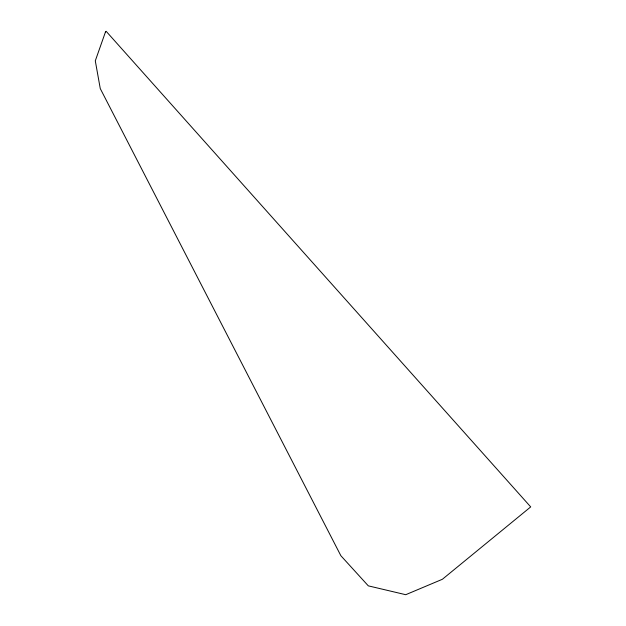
<?xml version="1.0" encoding="UTF-8"?>
<svg xmlns="http://www.w3.org/2000/svg" width="626" height="626" viewBox="0 0 626 626"><rect width="100%" height="100%" fill="white"/><g stroke="black" fill="none" stroke-linecap="round" stroke-linejoin="round"><path stroke-width="0.94" d="M105.45 32.012L95.293 60.839L100.262 88.571L340.865 555.716L368.315 585.858L405.742 594.7L442.379 579.277L530.707 506.903L106.154 31.3L105.45 32.012"/></g></svg>
